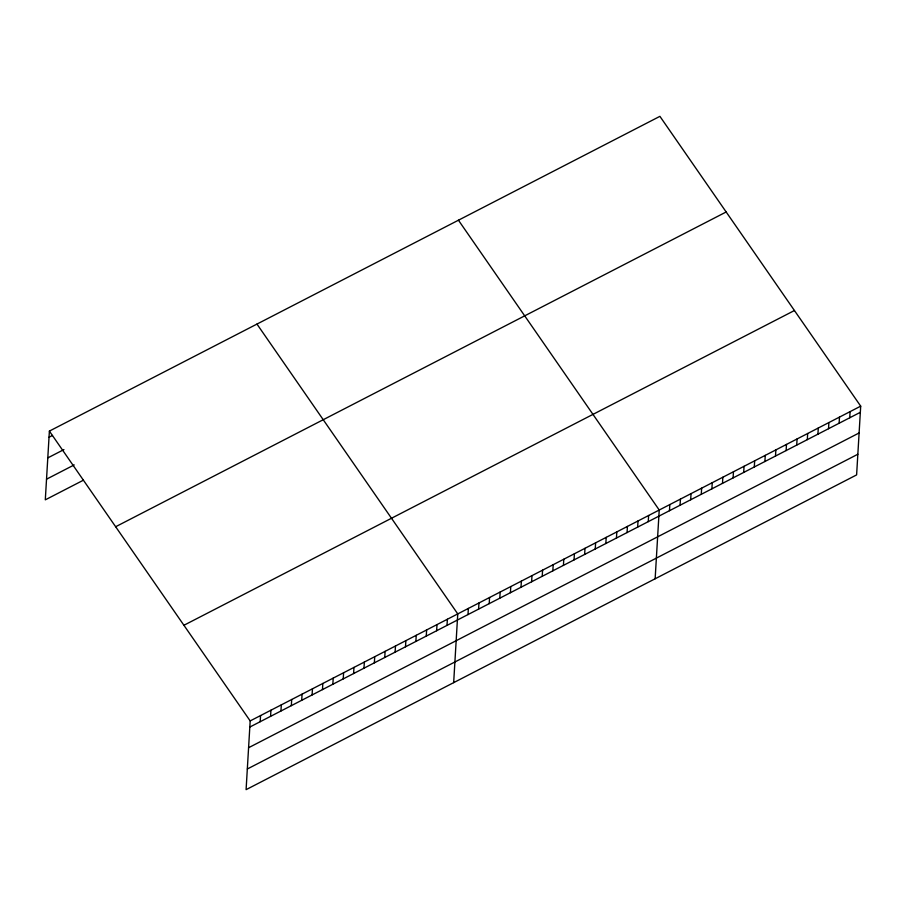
<?xml version="1.0" encoding="UTF-8"?>
<svg xmlns="http://www.w3.org/2000/svg" width="906" height="906" viewBox="0 0 906 906"><rect width="100%" height="100%" fill="white"/><g stroke="black" fill="none" stroke-linecap="round" stroke-linejoin="round"><path stroke-width="1.36" d="M49.388 431.097L250.181 720.916L246.092 789.658L856.612 474.903L860.7 406.16L659.908 116.342L49.388 431.097L45.3 499.84L83.352 480.225M260.192 721.708L260.566 715.559M270.577 716.352L270.939 710.213M280.951 711.006L281.313 704.857M291.336 705.649L291.698 699.511M301.709 700.304L302.072 694.155M312.094 694.959L312.457 688.809M322.468 689.602L322.83 683.452M332.842 684.257L333.215 678.107M343.227 678.9L343.589 672.75M353.6 673.554L353.974 667.405M363.986 668.198L364.348 662.048M374.359 662.852L374.733 656.703M384.744 657.496L385.107 651.346M395.118 652.15L395.48 646.001M405.503 646.793L405.865 640.655M415.877 641.448L416.239 635.299M426.262 636.091L426.624 629.953M436.635 630.746L436.998 624.596M447.009 625.389L447.383 619.251M453.668 682.648L457.757 613.894L256.964 324.076M467.994 614.574L468.357 608.424M478.595 609.104L478.968 602.966M489.206 603.645L489.568 597.496M499.806 598.175L500.169 592.026M510.406 592.705L510.78 586.567M521.018 587.247L521.38 581.097M531.618 581.777L531.981 575.627M542.218 576.307L542.592 570.157M552.83 570.837L553.192 564.698M563.43 565.378L563.792 559.229M574.03 559.908L574.404 553.759M584.642 554.438L585.004 548.3M595.242 548.979L595.604 542.83M605.842 543.509L606.205 537.36M616.454 538.039L616.816 531.89M627.054 532.569L627.416 526.431M637.654 527.111L638.017 520.961M648.266 521.641L648.628 515.491M655.14 578.775L659.228 510.021L458.436 220.203M669.466 510.712L669.828 504.563M680.066 505.242L680.44 499.093M690.678 499.772L691.04 493.623M701.278 494.302L701.64 488.164M711.878 488.844L712.252 482.694M722.49 483.374L722.852 477.224M733.09 477.904L733.452 471.754M743.69 472.434L744.064 466.296M754.302 466.975L754.664 460.826M764.902 461.505L765.264 455.356M775.502 456.035L775.864 449.897M786.114 450.576L786.476 444.427M796.714 445.106L797.076 438.957M807.314 439.637L807.676 433.487M817.925 434.167L818.288 428.028M828.526 428.708L828.888 422.558M839.126 423.238L839.488 417.088M849.726 417.768L850.1 411.63M49.015 437.236L52.48 435.458M47.792 457.892L63.941 449.58M46.523 479.183L74.201 464.914M115.651 526.737L726.17 211.981M183.918 625.276L794.437 310.52M250.181 720.916L860.7 406.16M249.818 727.054L860.338 412.309M248.584 747.722L859.103 432.966M247.327 769.001L857.846 454.246"/></g></svg>
